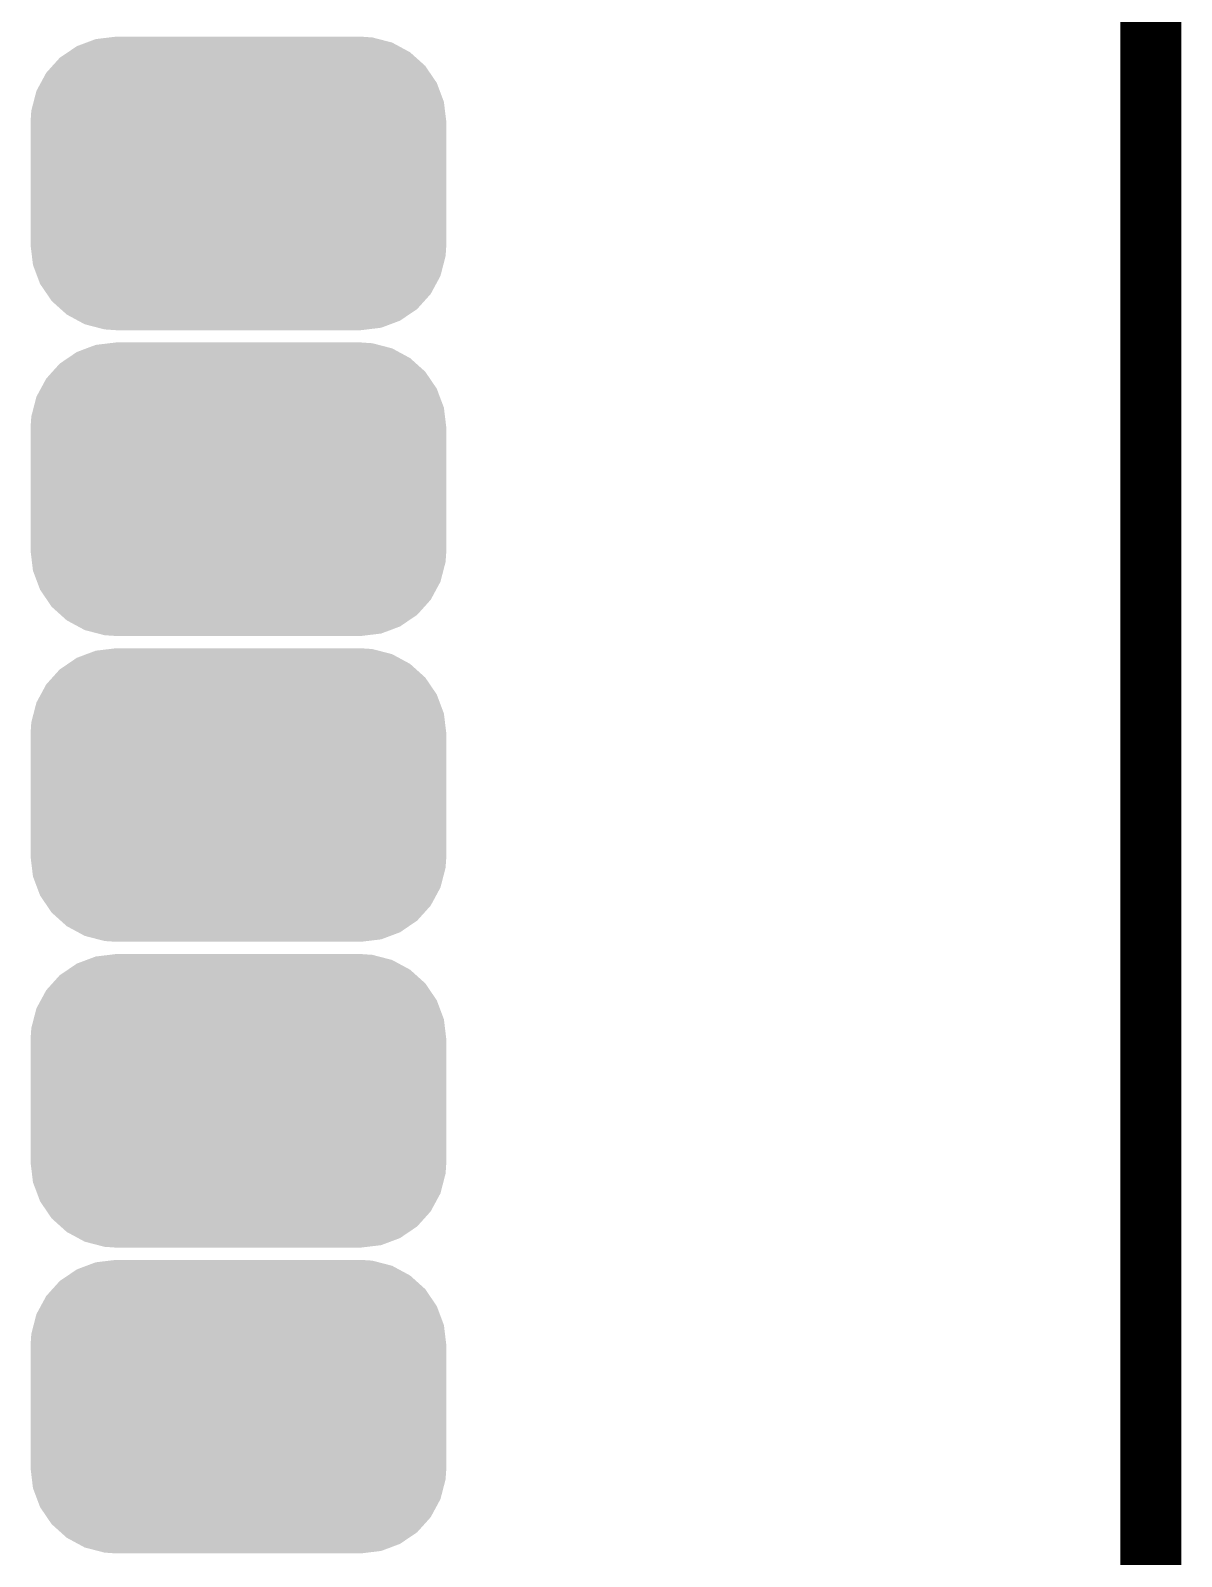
# Model space of a CAD drawing. Extents: x -0.06 to 0.95, y -0.15 to 2.11.
# Drawn here: x 0.7668 to 0.955, y 0.7455 to 0.995 of the extents above; entities that cross this region are included whole.
import ezdxf

# ---------------------------------------------------------------- set-up
doc = ezdxf.new("R2010")
doc.units = 0
doc.layers.get('0').update_dxf_attribs({"linetype": 'CONTINUOUS'})
doc.layers.add('LORA_CLICK_V104_GKO', color=7, linetype='CONTINUOUS')
doc.layers.add('LORA_CLICK_V104_GTS', color=1, linetype='CONTINUOUS')

# ---------------------------------------------------------------- blocks, each defined once
blk = doc.blocks.new('CUSTOM_14')
for points in [[(-0.02644, 0.02243), (-0.02485, 0.02303), (0.02624, 0.02243), (0.02513, 0.02303)], [(-0.02485, 0.02303), (-0.02332, 0.0236), (0.02513, 0.02303), (0.02293, 0.0236)], [(-0.02332, 0.0236), (-0.02107, 0.02387), (0.02293, 0.0236), (0.02189, 0.02387)], [(-0.02107, 0.02387), (-0.02, 0.024), (0.02189, 0.02387), (0.02, 0.024)], [(-0.03042, 0.01921), (-0.02921, 0.02055), (0.03055, 0.01921), (0.02906, 0.02055)], [(-0.02921, 0.02055), (-0.02789, 0.02144), (0.02906, 0.02055), (0.02807, 0.02144)], [(-0.02789, 0.02144), (-0.02644, 0.02243), (0.02807, 0.02144), (0.02624, 0.02243)], [(-0.03232, 0.01644), (-0.03144, 0.01807), (0.03243, 0.01644), (0.03132, 0.01807)], [(-0.03144, 0.01807), (-0.03042, 0.01921), (0.03132, 0.01807), (0.03055, 0.01921)], [(-0.0335, 0.01332), (-0.03303, 0.01513), (0.0336, 0.01332), (0.03292, 0.01513)], [(-0.03303, 0.01513), (-0.03232, 0.01644), (0.03292, 0.01513), (0.03243, 0.01644)], [(-0.03387, 0.01189), (-0.0335, 0.01332), (0.03377, 0.01189), (0.0336, 0.01332)], [(-0.034, 0.01), (-0.03387, 0.01189), (0.034, 0.01), (0.03377, 0.01189)], [(-0.034, -0.01), (-0.034, 0.01), (0.034, -0.01), (0.034, 0.01)], [(-0.03377, -0.01189), (-0.034, -0.01), (0.03387, -0.01189), (0.034, -0.01)], [(-0.0336, -0.01332), (-0.03377, -0.01189), (0.0335, -0.01332), (0.03387, -0.01189)], [(-0.03292, -0.01513), (-0.0336, -0.01332), (0.03303, -0.01513), (0.0335, -0.01332)], [(-0.03243, -0.01644), (-0.03292, -0.01513), (0.03232, -0.01644), (0.03303, -0.01513)], [(-0.03132, -0.01807), (-0.03243, -0.01644), (0.03144, -0.01807), (0.03232, -0.01644)], [(-0.03055, -0.01921), (-0.03132, -0.01807), (0.03042, -0.01921), (0.03144, -0.01807)], [(-0.02906, -0.02055), (-0.03055, -0.01921), (0.02921, -0.02055), (0.03042, -0.01921)], [(-0.02807, -0.02144), (-0.02906, -0.02055), (0.02789, -0.02144), (0.02921, -0.02055)], [(-0.02624, -0.02243), (-0.02807, -0.02144), (0.02644, -0.02243), (0.02789, -0.02144)], [(-0.02513, -0.02303), (-0.02624, -0.02243), (0.02485, -0.02303), (0.02644, -0.02243)], [(-0.02293, -0.0236), (-0.02513, -0.02303), (0.02332, -0.0236), (0.02485, -0.02303)], [(-0.02189, -0.02387), (-0.02293, -0.0236), (0.02107, -0.02387), (0.02332, -0.0236)], [(-0.02, -0.024), (-0.02189, -0.02387), (0.02, -0.024), (0.02107, -0.02387)]]:
    blk.add_solid(points)

msp = doc.modelspace()

# ---------------------------------------------------------------- linework, layer by layer
at = {"layer": 'LORA_CLICK_V104_GKO'}
for points, const_width in [([(0.95, -0.048), (0.95, 2.102)], 0.01), ([(0.95, -0.05), (0.95, 2.1)], 0.006)]:
    msp.add_lwpolyline(points, dxfattribs=dict(at, const_width=const_width))

# ---------------------------------------------------------------- block references
at = {"layer": 'LORA_CLICK_V104_GTS'}
for p in [(0.8008, 0.97), (0.8008, 0.92), (0.8008, 0.87), (0.8008, 0.82), (0.8008, 0.77)]:
    msp.add_blockref('CUSTOM_14', p, dxfattribs=at)

doc.saveas('drawing.dxf')
